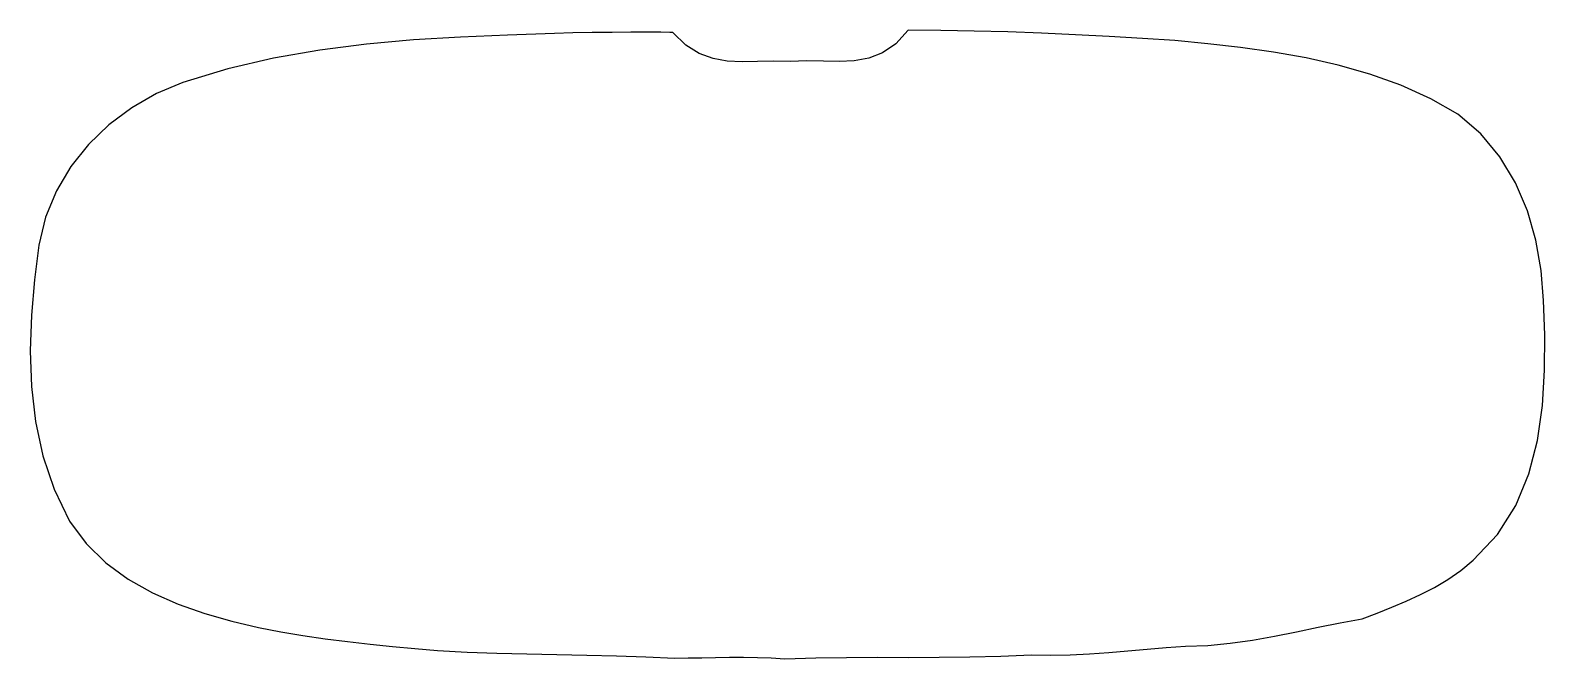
# Model space of a CAD drawing. Extents: x 0 to 84.7, y 0 to 35.2.
import ezdxf

# ---------------------------------------------------------------- set-up
doc = ezdxf.new("R2010")
doc.units = 0
doc.layers.add('Outline', color=7, linetype='CONTINUOUS')

msp = doc.modelspace()

# ---------------------------------------------------------------- linework, layer by layer
at = {"layer": 'Outline', "color": 7}
msp.add_lwpolyline([(42.186098, 0), (43.907422, 0.052352), (45.630386, 0.075494), (47.354357, 0.080574), (49.078704, 0.077752), (50.802791, 0.080574), (52.525989, 0.098637), (54.247666, 0.143454), (55.967187, 0.226173), (57.055622, 0.199644), (58.137374, 0.218553), (59.214058, 0.272655), (60.287295, 0.351197), (61.358707, 0.443597), (62.429912, 0.539214), (63.502532, 0.627408), (64.578188, 0.69754), (65.835135, 0.747663), (67.080963, 0.869781), (68.318149, 1.048089), (69.549174, 1.266839), (70.776513, 1.510256), (72.002647, 1.762591), (73.230054, 2.008011), (74.461215, 2.230797), (75.287341, 2.556341), (76.108642, 2.883154), (76.920242, 3.222724), (77.71728, 3.58648), (78.49489, 3.985796), (79.2482, 4.432159), (79.972349, 4.93697), (80.662464, 5.511659), (82.017816, 6.947408), (83.037499, 8.569254), (83.766056, 10.338477), (84.248015, 12.216328), (84.527923, 14.164056), (84.650306, 16.142973), (84.659704, 18.114298), (84.600661, 20.039305), (84.469368, 21.723737), (84.168697, 23.409808), (83.689433, 25.057504), (83.022361, 26.626803), (82.15827, 28.077685), (81.087948, 29.370133), (79.802183, 30.464125), (78.291761, 31.319648), (76.616272, 32.082192), (74.889518, 32.70789), (73.121128, 33.214457), (71.320733, 33.619609), (69.497964, 33.94106), (67.662453, 34.196531), (65.823829, 34.403738), (63.991727, 34.580395), (62.169579, 34.702202), (60.311609, 34.813539), (58.42955, 34.912582), (56.535142, 34.997506), (54.640116, 35.066489), (52.756212, 35.117704), (50.895157, 35.149327), (49.068694, 35.159544), (48.380145, 34.400679), (47.648642, 33.897573), (46.876236, 33.599529), (46.064977, 33.455847), (45.216916, 33.415822), (44.334105, 33.428748), (43.418596, 33.443932), (42.472435, 33.410683), (41.539682, 33.427391), (40.646375, 33.407437), (39.789185, 33.395866), (38.964785, 33.437714), (38.169842, 33.578013), (37.401029, 33.861804), (36.655014, 34.334123), (35.928467, 35.040008), (35.748516, 35.041419), (35.252358, 35.043959), (34.505536, 35.046217), (33.57359, 35.046104), (32.522067, 35.041871), (31.416509, 35.031711), (30.322458, 35.01379), (29.305456, 34.986273), (26.682006, 34.89417), (24.050866, 34.779805), (21.419781, 34.618224), (18.796497, 34.384463), (16.188759, 34.053563), (13.604313, 33.600568), (11.050904, 33.000513), (8.536277, 32.228443), (7.058727, 31.615634), (5.669923, 30.826987), (4.392694, 29.875635), (3.249872, 28.77472), (2.264287, 27.537373), (1.458769, 26.176729), (0.856149, 24.705928), (0.479259, 23.138099), (0.235932, 21.193602), (0.06677, 19.215862), (0.000128, 17.223698), (0.064363, 15.235936), (0.28783, 13.271387), (0.698884, 11.348889), (1.325881, 9.487295), (2.197176, 7.705372), (3.124151, 6.438561), (4.224779, 5.359118), (5.468507, 4.44785), (6.824778, 3.68554), (8.263039, 3.052995), (9.752734, 2.530969), (11.263308, 2.100241), (12.764206, 1.74165), (13.997747, 1.503934), (15.238558, 1.29619), (16.485333, 1.114524), (17.736764, 0.955125), (18.991546, 0.814126), (20.248371, 0.687663), (21.505934, 0.571895), (22.762927, 0.462957), (24.419068, 0.373154), (26.087077, 0.310529), (27.76127, 0.266644), (29.435961, 0.233059), (31.105469, 0.201253), (32.764106, 0.162842), (34.406188, 0.109333), (36.026034, 0.032286), (36.77863, 0.043857), (37.541875, 0.057686), (38.312931, 0.070386), (39.08896, 0.078571), (39.867126, 0.078571), (40.644595, 0.067846), (41.41853, 0.042446), (42.186098, 0)], dxfattribs=at)

doc.saveas('drawing.dxf')
